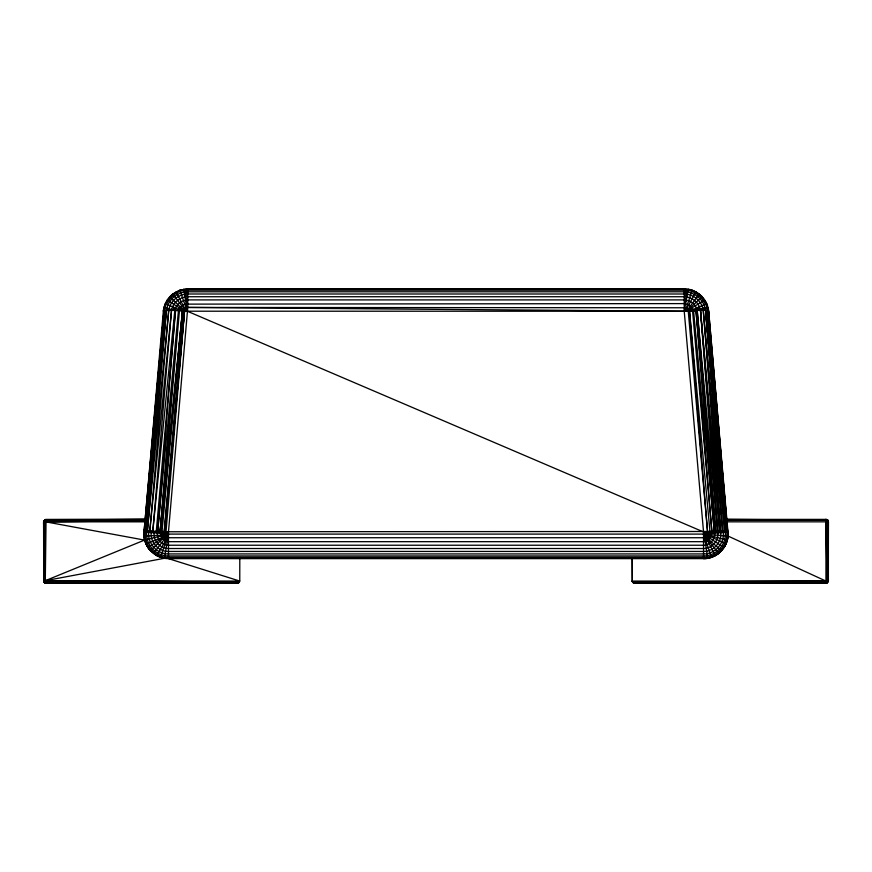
<?xml version="1.0" encoding="UTF-8"?>
<svg xmlns="http://www.w3.org/2000/svg" width="872" height="872" viewBox="0 0 872 872"><rect width="100%" height="100%" fill="white"/><g stroke="black" fill="none" stroke-linecap="round" stroke-linejoin="round"><path stroke-width="1.31" d="M239.8 558.625L239.767 581.079L238.786 582.681L237.348 583.15L46.053 583.15L43.72 581.461L43.873 521.838L44.766 520.072L145.134 519.385L45.671 519.418L43.6 521.838L44.069 582.136L45.289 580.697L164.416 558.287L167.217 541.577L167.217 537.73L165.255 536.204L164.645 533.784L184.537 310.977L184.123 308.699L172.678 294.049C167.402 298.235 163.98 304.535 163.347 311.239L144.022 532.073C142.55 545.839 154.595 558.952 168.46 558.625L703.541 558.625C717.405 558.996 729.461 545.839 727.978 532.073L708.653 311.239C707.748 298.943 696.554 288.676 684.226 288.85L187.774 288.85L179.785 290.191L172.678 294.049M827.931 582.136L825.948 581.079L632.233 581.079L632.56 581.984L828.367 581.079L828.128 521.838L827.593 520.192L825.948 519.658L828.128 520.726L828.106 581.035L825.948 583.117L633.889 583.03L632.233 581.079L632.2 558.625L632.32 581.461L634.271 583.117L827.059 582.878L828.367 581.079L828.4 521.838L827.659 520.126L825.948 519.385L726.867 519.385L827.659 520.126L828.4 521.838L828.247 581.057L826.939 582.649L633.214 582.681L632.32 581.461M684.226 288.85L684.226 311.239L703.541 531.964L703.541 558.625C717.394 558.919 729.417 545.861 727.978 532.073L703.541 534.1L168.46 534.1L144.687 540.117L45.671 521.838C43.753 520.813 45.279 518.164 46.053 520.399L45.289 580.697L46.053 583.15L238.111 583.03L196.047 582.932M44.036 568.926L43.894 581.035L44.167 582.071L46.053 583.03L237.348 583.15M674.187 582.932L827.059 582.878L826.852 520.072L726.954 520.399L726.888 519.658L827.059 519.658L828.128 520.726M164.863 310.639L163.74 310.901L163.98 307.445L174.792 310.443L187.317 311.206L684.226 311.239L688.237 310.923L688.597 309.375L702.222 296.731L695.769 292.12L692.096 290.507L684.226 289.188L187.774 289.188C175.403 288.97 164.939 299.238 163.347 311.239C166.912 300.546 175.207 289.722 187.774 290.18L684.226 290.18C696.412 289.853 705.219 300.023 708.271 310.912L727.673 532.094C729.101 545.719 717.22 558.614 703.541 558.32L168.46 558.32C154.78 558.614 142.899 545.719 144.327 532.094L164.307 307.522L144.022 532.073C143.542 538.656 145.853 546.384 150.638 550.505L165.255 536.204L161.113 535.964L160.917 533.479L182.499 310.835L184.94 308.165L187.774 307.445L686.155 307.772L689.501 310.835L709.972 531.484L714.637 533.184L717.58 531.146L700.478 310.377C699.257 302.649 691.954 296.818 684.226 296.731L187.774 296.731C180.046 296.818 172.743 302.649 171.522 310.377L149.81 531.103L148.687 532.465C147.521 543.616 157.254 554.189 168.46 553.938L703.541 553.938C714.746 554.189 724.479 543.616 723.313 532.465L722.19 531.103L703.279 310.388C702.058 301.189 693.436 294.006 684.226 293.995L187.774 293.995C178.564 294.006 169.942 301.189 168.721 310.388L147.368 531.19L146.692 532.291C145.406 544.575 156.121 556.216 168.46 555.955L703.541 555.955C715.879 556.216 726.594 544.575 725.308 532.291L724.632 531.19L705.546 310.487C704.358 300.055 694.668 291.728 684.226 291.793L187.774 291.793C177.332 291.728 167.642 300.055 166.454 310.487L145.559 531.364C143.041 544.586 155.129 557.786 168.46 557.426L703.541 557.426C716.719 557.709 728.153 545.283 726.779 532.171L708.271 310.912C709.11 302.115 694.646 314.062 689.501 310.835L707.541 531.648L703.541 534.1L711.498 557.295M150.638 550.505L156.764 555.649L167.217 537.73L704.783 537.73L706.745 536.204L707.356 533.784L711.857 531.364L693.556 310.596L714.277 531.408C716.293 538.1 710.484 545.436 703.541 545.229L168.46 545.229C161.516 545.436 155.707 538.1 157.723 531.408L175.523 308.056C177.583 303.205 182.586 300.132 187.774 299.903L684.226 299.903C690.264 300.099 696.019 304.404 697.208 310.443L717.58 531.146C719.771 539.703 712.326 548.76 703.541 548.521L168.46 548.521C160.317 548.695 153.254 541.011 154.093 532.912L152.818 531.103L171.522 310.377L174.792 310.443L175.523 308.056M164.645 533.784L160.143 531.364L178.444 310.596L157.723 531.408L164.743 535.037L144.022 536.127M156.938 555.399L160.481 557.284L168.46 534.1L166.018 531.767L184.537 310.977L169.691 296.807M165.277 307.772L145.559 531.364L147.368 531.19L166.454 310.487L169.026 308.699M147.368 531.19L149.81 531.103L168.721 310.388L171.697 309.375M187.774 288.85L187.774 307.445L168.46 531.964L168.46 558.625L239.767 581.079L45.289 580.697L45.028 520.813L145.112 519.658L45.715 519.679M157.363 533.184L156.306 531.19L175.61 310.465L178.815 309.473L181.278 310.759L179.578 308.056L167.206 300.023M149.81 531.103L160.143 531.364L179.458 310.639L178.815 309.473L165.288 303.598M183.556 310.901L164.241 531.626L168.46 534.1L153.581 553.219M144.327 532.094L164.775 310.661L171.522 310.377M714.637 533.184L715.694 531.19L695.954 310.487L693.186 309.473L688.891 304.786L684.226 303.598L184.591 304.132L180.569 306.77L182.499 310.835L162.029 531.484L161.113 532.236L157.723 531.408M688.248 289.188L684.226 311.239L187.774 307.445M160.143 531.364L182.499 310.835L179.578 308.056L180.569 306.77M145.134 519.418L46.053 519.658L43.894 520.737L44.287 581.984L46.053 582.878L238.786 582.681L45.824 582.125L43.633 581.079L44.952 582.856L45.551 581.689M727.978 536.127L711.083 534.721L707.356 533.784L705.884 531.778L703.541 534.1L724.065 547.518L727.313 540.117L727.967 531.964M726.779 532.171L726.441 531.364L719.182 531.103L710.887 532.236C712.184 536.814 708.293 541.817 703.541 541.676L168.46 541.676L163.805 540.084L161.113 535.964M715.694 531.19L697.208 310.443L700.478 310.377L720.544 531.103C722.768 541.261 713.896 551.714 703.541 551.442L168.46 551.442C158.105 551.714 149.232 541.261 151.456 531.103L148.687 532.465L148.916 531.135L145.221 532.171L164.775 310.661L163.729 310.912M692.096 290.507L695.769 292.12L685.261 311.151L692.161 290.18M413.154 288.894L389.13 288.872M164.863 540.76L166.105 537.13L162.89 539.234M699.115 294.311L704.511 300.208L686.678 311.042L699.115 294.311L695.769 292.12M144.687 540.117L147.935 547.518L168.46 534.1L144.033 531.964L144.665 540.03L45.289 580.697L239.44 581.984L45.824 582.125L44.941 582.878L44.069 582.136M178.815 309.473L179.578 308.056M702.058 297.036L706.712 303.598L693.186 309.473L692.542 310.639L711.857 531.364L714.277 531.408L695.954 310.487L696.477 308.056L708.653 311.239L727.673 532.094M684.226 303.598L686.428 300.208M827.059 521.838L827.593 520.192L825.948 520.399L827.059 521.838L828.106 581.035L825.948 582.136L633.214 582.681M45.061 582.649L43.873 521.838L43.72 581.461L43.6 521.838L45.148 520.072L145.09 519.854L44.625 519.875L57.301 520.148M825.948 582.681L827.55 581.864M167.217 541.577L168.46 540.019L167.217 537.73M720.817 532.672L722.19 531.103M684.226 299.903L686.962 297.036M723.313 532.465L724.632 531.19M151.183 532.672L152.818 531.103L174.792 310.443L172.58 306.77M689.501 310.835L692.423 308.056L690.722 310.759L693.186 309.473M718.604 553.458L721.58 550.712L705.895 537.13L715.204 555.671L718.604 553.458L703.541 534.1L727.313 540.117M827.059 582.878L828.247 581.057L827.964 527.222M707.356 533.784L709.972 531.484L711.857 531.364M725.308 532.291L726.441 531.364L708.271 310.912L706.407 303.728L704.511 300.208M154.093 532.912L156.306 531.19M684.226 296.731L687.419 294.311M684.226 293.995L687.779 292.12M476.21 288.85L465.866 288.894L484.451 288.872M146.006 543.954L165.255 536.204M707.05 532.563L709.972 531.484L166.018 531.767M684.226 291.793L688.052 290.507L684.226 289.188M410.559 288.85L387.55 288.872L424.152 288.894M409.524 288.85L387.648 288.85M439.564 288.894L425.34 288.85M711.083 534.721L707.257 535.037L725.995 543.954M403.649 288.85L387.866 288.85M433.384 288.872L432 288.872M387.55 288.872L388.105 288.85M473.169 288.894L473.398 288.85M481.486 288.872L484.407 288.85L463.315 288.85M389.555 288.85L392.019 288.85M45.028 520.813L44.101 520.846L44.886 581.548M435.608 288.894L433.166 288.894L448.677 288.85M460.035 288.85L453.309 288.85M480.025 288.85L482.129 288.85L403.169 288.872M416.293 288.894L418.331 288.85M478.347 288.85L482.129 288.85L474.412 288.85M401.491 288.872L402.679 288.85M418.833 288.872L423.748 288.85M439.793 288.85L432.545 288.85L434.539 288.872M481.006 288.872L482.303 288.85M484.156 288.85L463.403 288.894L470.749 288.85L466.967 288.85M461.386 288.85L459.086 288.872L461.789 288.85M470.488 288.85L468.035 288.85M478.248 288.872L479.916 288.85M399.834 288.872L390.46 288.85M417.416 288.85L413.208 288.85L459.402 288.872L457.735 288.85M437.461 288.85L434.343 288.85M444.873 288.85L431.564 288.894M481.17 288.872L484.407 288.85L398.569 288.894M45.671 521.838L145.014 520.726L46.053 520.399M393.316 288.872L395.648 288.85M427.64 288.85L434.136 288.872M441.417 288.872L443.903 288.85M449.363 288.85L464.667 288.85M391.234 288.872L394.09 288.85M393.915 288.872L392.073 288.85L410.614 288.894M410.331 288.872L415.214 288.894M412.107 288.894L411.355 288.872L432.959 288.872M441.308 288.85L435.728 288.85M445.32 288.872L448.317 288.85M471.708 288.872L474.957 288.85M393.654 288.85L408.096 288.872L398.395 288.85M450.29 288.85L440.654 288.85M398.896 288.872L408.717 288.872L394.689 288.872M455.522 288.872L464.046 288.85M428.01 288.894L453.952 288.85M449.625 288.894L484.407 288.861M43.6 521.838L144.916 521.838M727.085 521.838L828.4 521.838L827.659 520.126L825.948 519.418L825.948 583.15M632.56 581.984L826.939 582.649M46.053 582.878L238.111 583.03M465.822 288.85L472.428 288.872M703.279 310.388L700.478 310.377L719.182 531.103L717.907 532.912L720.544 531.103L703.279 310.388L723.084 531.135L705.546 310.487L702.974 308.699M466.771 288.85L471.131 288.872M412.63 288.894L402.853 288.872M411.181 288.85L413.655 288.872M444.644 288.85L446.802 288.872M417.546 288.85L420.217 288.872M406.45 288.85L408.717 288.872M469.343 288.85L471.251 288.872M457.484 288.85L459.402 288.872M419.541 288.872L421.394 288.894M399.583 288.85L403.235 288.872M442.78 288.894L439.303 288.85L452.394 288.85L450.159 288.85M399.725 288.85L402.384 288.85L401.055 288.85M401.741 288.85L404.815 288.894M407.137 288.85L409.35 288.894M418.2 288.85L419.214 288.872M426.975 288.85L427.781 288.872M826.972 520.813L828.367 521.838M469.071 288.872L469.736 288.894M482.587 288.85L483.153 288.872M182.499 310.835L184.537 310.977L164.241 531.626L162.029 531.484L164.95 532.563L161.113 532.236M828.367 581.079L827.681 580.697M827.059 519.658L825.948 519.418L827.899 520.846M707.138 310.639L708.26 310.901L707.693 307.522L708.653 311.239M710.473 537.141L706.745 536.204L709.11 539.234M634.271 583.117L632.919 582.431M183.948 290.507L187.774 291.793M179.785 290.191L187.317 311.206L703.541 531.964M727.989 536.029L825.948 581.079M184.221 292.12L187.774 293.995M184.581 294.311L187.774 296.731M826.852 520.072L828.128 521.838M185.038 297.036L187.774 299.903M44.646 581.722L45.442 582.583M707.138 540.76L704.783 537.73L707.574 558.287M147.935 547.518L150.387 550.668M185.573 300.208L187.774 303.598M176.068 291.826L186.063 311.097L185.845 307.772M703.541 537.937L704.783 541.577M706.723 307.772L726.441 531.364M183.73 289.188L187.317 311.206M705.546 310.487L725.133 531.244L707.225 310.661M688.237 310.923L707.541 531.648M825.948 521.838L827.059 580.697M685.207 307.522L685.261 311.151M46.053 583.03L44.941 582.878L46.053 583.03"/></g></svg>
